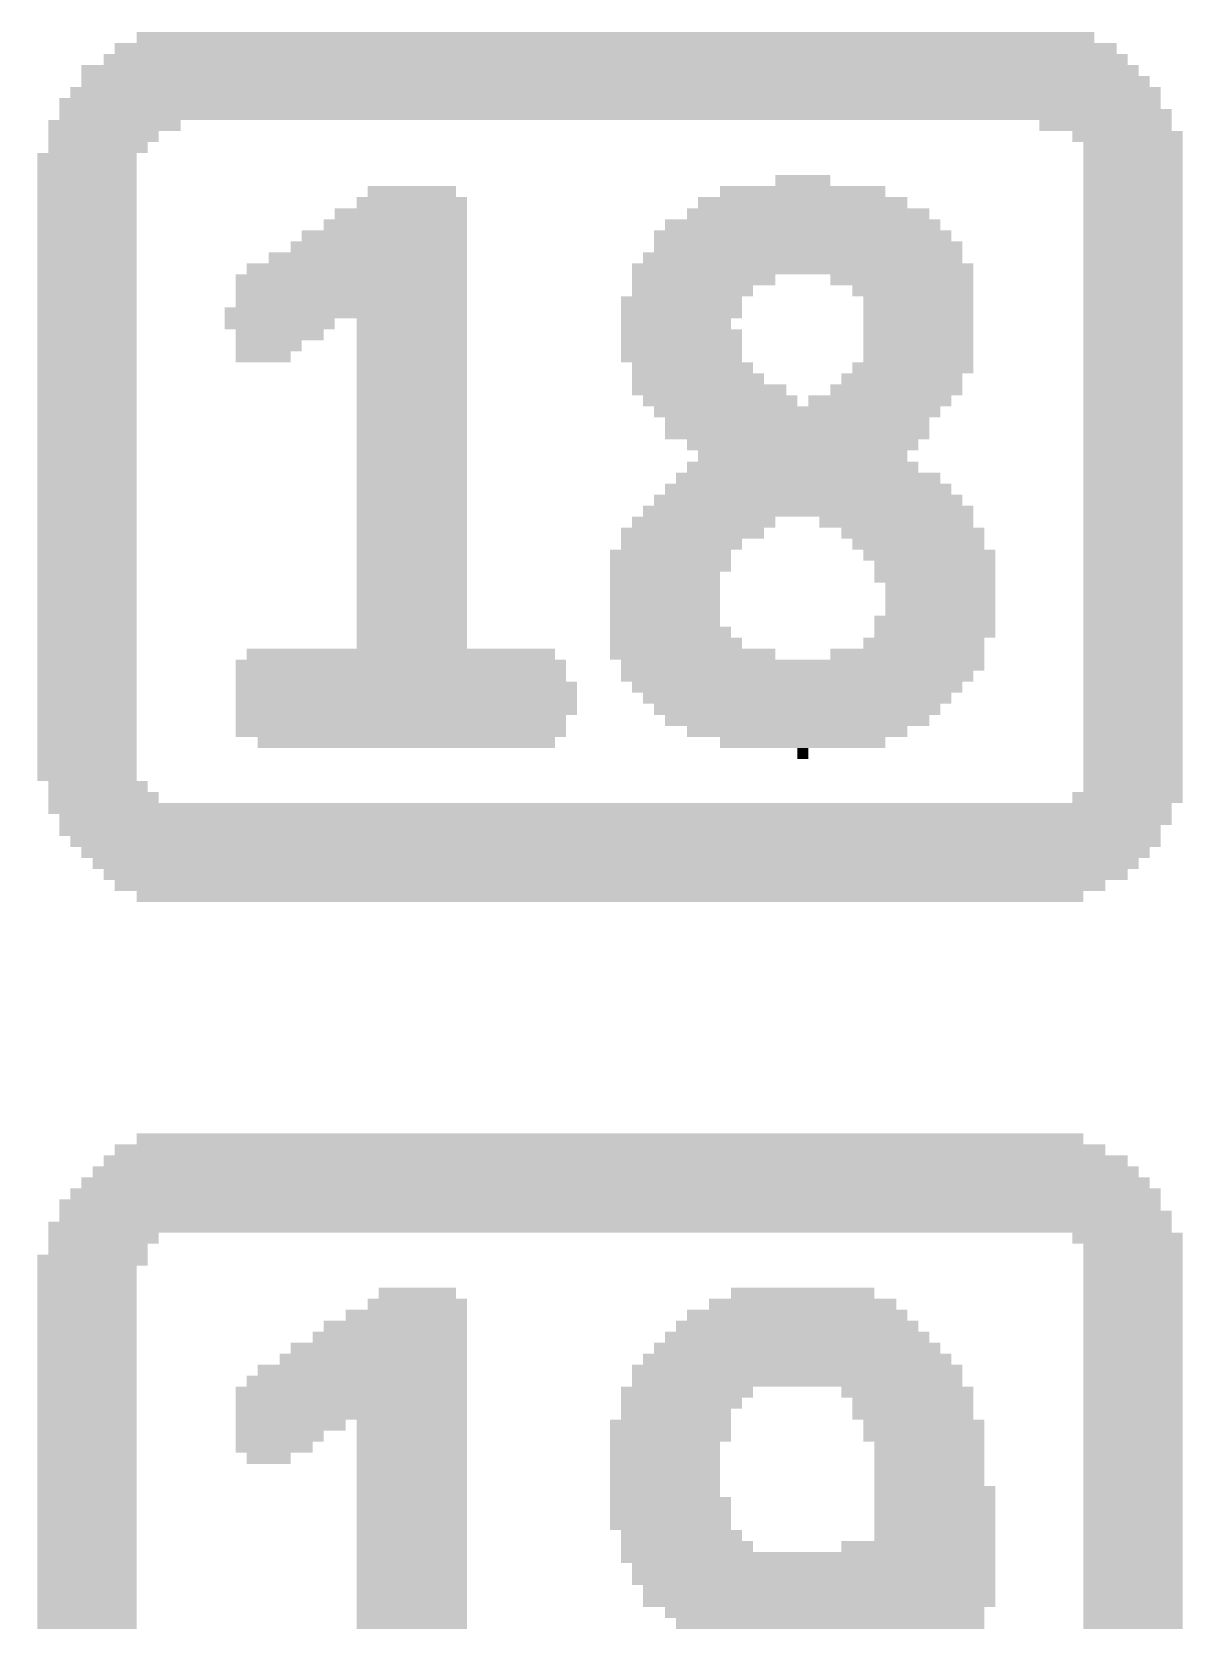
# Model space of a CAD drawing. Header units: millimetres. Extents: x -20.3 to 71.3, y -20.5 to 20.3.
# Drawn here: x 32.944 to 35.611, y -10.354 to -6.671 of the extents above; entities that cross this region are included whole.
import ezdxf

# ---------------------------------------------------------------- set-up
doc = ezdxf.new("R2010")
doc.units = ezdxf.units.MM
doc.layers.add('Top Silkscreen Layer', color=7, linetype='Continuous', true_color=0xffcc00)

msp = doc.modelspace()

# ---------------------------------------------------------------- linework, layer by layer
at = {"layer": 'Top Silkscreen Layer', "const_width": 0.0254}
for points in [[(33.1345, -6.709), (35.4459, -6.709)], [(33.1345, -6.709), (35.4459, -6.709)], [(33.1853, -6.6836), (35.3951, -6.6836)], [(33.1853, -6.6836), (35.3951, -6.6836)], [(33.1091, -6.7344), (35.4713, -6.7344)], [(33.1091, -6.7344), (35.4713, -6.7344)], [(33.0583, -6.7598), (35.4967, -6.7598)], [(33.0583, -6.7598), (35.4967, -6.7598)], [(33.0583, -6.7852), (35.5221, -6.7852)], [(33.0583, -6.7852), (35.5221, -6.7852)], [(33.0329, -6.8106), (35.5475, -6.8106)], [(33.0329, -6.8106), (35.5475, -6.8106)], [(33.0075, -6.836), (35.5475, -6.836)], [(33.0075, -6.836), (35.5475, -6.836)], [(33.0075, -6.8614), (35.5729, -6.8614)], [(33.0075, -6.8614), (35.5729, -6.8614)], [(32.9821, -6.8868), (33.2869, -6.8868)], [(32.9821, -6.8868), (33.2869, -6.8868)], [(35.2681, -6.8868), (35.5729, -6.8868)], [(35.2681, -6.8868), (35.5729, -6.8868)], [(32.9821, -6.9122), (33.2361, -6.9122)], [(32.9821, -6.9122), (33.2361, -6.9122)], [(35.3443, -6.9122), (35.5983, -6.9122)], [(35.3443, -6.9122), (35.5983, -6.9122)], [(32.9567, -6.963), (33.1853, -6.963)], [(32.9567, -6.963), (33.1853, -6.963)], [(32.9821, -6.9376), (33.2107, -6.9376)], [(32.9821, -6.9376), (33.2107, -6.9376)], [(35.3697, -6.9376), (35.5983, -6.9376)], [(35.3697, -6.9376), (35.5983, -6.9376)], [(35.3697, -6.963), (35.5983, -6.963)], [(35.3697, -6.963), (35.5983, -6.963)], [(32.9567, -6.9884), (33.1853, -6.9884)], [(32.9567, -6.9884), (33.1853, -6.9884)], [(35.3697, -6.9884), (35.5983, -6.9884)], [(35.3697, -6.9884), (35.5983, -6.9884)], [(32.9567, -7.0138), (33.1853, -7.0138)], [(32.9567, -7.0138), (33.1853, -7.0138)], [(32.9567, -7.0392), (33.1853, -7.0392)], [(32.9567, -7.0392), (33.1853, -7.0392)], [(33.7187, -7.0392), (33.9219, -7.0392)], [(33.7187, -7.0392), (33.9219, -7.0392)], [(34.5315, -7.0392), (34.9125, -7.0392)], [(34.5315, -7.0392), (34.9125, -7.0392)], [(34.6585, -7.0138), (34.7855, -7.0138)], [(34.6585, -7.0138), (34.7855, -7.0138)], [(35.3697, -7.0138), (35.5983, -7.0138)], [(35.3697, -7.0138), (35.5983, -7.0138)], [(35.3697, -7.0392), (35.5983, -7.0392)], [(35.3697, -7.0392), (35.5983, -7.0392)], [(32.9567, -7.0646), (33.1853, -7.0646)], [(32.9567, -7.0646), (33.1853, -7.0646)], [(33.6933, -7.0646), (33.9473, -7.0646)], [(33.6933, -7.0646), (33.9473, -7.0646)], [(34.4807, -7.0646), (34.9633, -7.0646)], [(34.4807, -7.0646), (34.9633, -7.0646)], [(35.3697, -7.0646), (35.5983, -7.0646)], [(35.3697, -7.0646), (35.5983, -7.0646)], [(32.9567, -7.09), (33.1853, -7.09)], [(32.9567, -7.09), (33.1853, -7.09)], [(32.9567, -7.1154), (33.1853, -7.1154)], [(32.9567, -7.1154), (33.1853, -7.1154)], [(33.6171, -7.1154), (33.9473, -7.1154)], [(33.6171, -7.1154), (33.9473, -7.1154)], [(33.6425, -7.09), (33.9473, -7.09)], [(33.6425, -7.09), (33.9473, -7.09)], [(34.4045, -7.1154), (35.0395, -7.1154)], [(34.4045, -7.1154), (35.0395, -7.1154)], [(34.4553, -7.09), (35.0141, -7.09)], [(34.4553, -7.09), (35.0141, -7.09)], [(35.3697, -7.09), (35.5983, -7.09)], [(35.3697, -7.09), (35.5983, -7.09)], [(35.3697, -7.1154), (35.5983, -7.1154)], [(35.3697, -7.1154), (35.5983, -7.1154)], [(32.9567, -7.1408), (33.1853, -7.1408)], [(32.9567, -7.1408), (33.1853, -7.1408)], [(33.5663, -7.1408), (33.9473, -7.1408)], [(33.5663, -7.1408), (33.9473, -7.1408)], [(34.3791, -7.1408), (35.0649, -7.1408)], [(34.3791, -7.1408), (35.0649, -7.1408)], [(35.3697, -7.1408), (35.5983, -7.1408)], [(35.3697, -7.1408), (35.5983, -7.1408)], [(32.9567, -7.1662), (33.1853, -7.1662)], [(32.9567, -7.1662), (33.1853, -7.1662)], [(32.9567, -7.1916), (33.1853, -7.1916)], [(32.9567, -7.1916), (33.1853, -7.1916)], [(33.4901, -7.1916), (33.9473, -7.1916)], [(33.4901, -7.1916), (33.9473, -7.1916)], [(33.5409, -7.1662), (33.9473, -7.1662)], [(33.5409, -7.1662), (33.9473, -7.1662)], [(34.3537, -7.1916), (35.0903, -7.1916)], [(34.3537, -7.1916), (35.0903, -7.1916)], [(34.3791, -7.1662), (35.0903, -7.1662)], [(34.3791, -7.1662), (35.0903, -7.1662)], [(35.3697, -7.1662), (35.5983, -7.1662)], [(35.3697, -7.1662), (35.5983, -7.1662)], [(35.3697, -7.1916), (35.5983, -7.1916)], [(35.3697, -7.1916), (35.5983, -7.1916)], [(32.9567, -7.217), (33.1853, -7.217)], [(32.9567, -7.217), (33.1853, -7.217)], [(33.4393, -7.217), (33.9473, -7.217)], [(33.4393, -7.217), (33.9473, -7.217)], [(34.3283, -7.217), (35.1157, -7.217)], [(34.3283, -7.217), (35.1157, -7.217)], [(35.3697, -7.217), (35.5983, -7.217)], [(35.3697, -7.217), (35.5983, -7.217)], [(32.9567, -7.2424), (33.1853, -7.2424)], [(32.9567, -7.2424), (33.1853, -7.2424)], [(32.9567, -7.2678), (33.1853, -7.2678)], [(32.9567, -7.2678), (33.1853, -7.2678)], [(33.4139, -7.2424), (33.9473, -7.2424)], [(33.4139, -7.2424), (33.9473, -7.2424)], [(33.4139, -7.2678), (33.9473, -7.2678)], [(33.4139, -7.2678), (33.9473, -7.2678)], [(34.3283, -7.2424), (34.6585, -7.2424)], [(34.3283, -7.2424), (34.6585, -7.2424)], [(34.3283, -7.2678), (34.6077, -7.2678)], [(34.3283, -7.2678), (34.6077, -7.2678)], [(34.7855, -7.2424), (35.1157, -7.2424)], [(34.7855, -7.2424), (35.1157, -7.2424)], [(34.8363, -7.2678), (35.1157, -7.2678)], [(34.8363, -7.2678), (35.1157, -7.2678)], [(35.3697, -7.2424), (35.5983, -7.2424)], [(35.3697, -7.2424), (35.5983, -7.2424)], [(35.3697, -7.2678), (35.5983, -7.2678)], [(35.3697, -7.2678), (35.5983, -7.2678)], [(32.9567, -7.2932), (33.1853, -7.2932)], [(32.9567, -7.2932), (33.1853, -7.2932)], [(33.4139, -7.2932), (33.9473, -7.2932)], [(33.4139, -7.2932), (33.9473, -7.2932)], [(34.3029, -7.2932), (34.5823, -7.2932)], [(34.3029, -7.2932), (34.5823, -7.2932)], [(34.8617, -7.2932), (35.1157, -7.2932)], [(34.8617, -7.2932), (35.1157, -7.2932)], [(35.3697, -7.2932), (35.5983, -7.2932)], [(35.3697, -7.2932), (35.5983, -7.2932)], [(32.9567, -7.3186), (33.1853, -7.3186)], [(32.9567, -7.3186), (33.1853, -7.3186)], [(33.3885, -7.3186), (33.9473, -7.3186)], [(33.3885, -7.3186), (33.9473, -7.3186)], [(34.3029, -7.3186), (34.5823, -7.3186)], [(34.3029, -7.3186), (34.5823, -7.3186)], [(34.8617, -7.3186), (35.1157, -7.3186)], [(34.8617, -7.3186), (35.1157, -7.3186)], [(35.3697, -7.3186), (35.5983, -7.3186)], [(35.3697, -7.3186), (35.5983, -7.3186)], [(32.9567, -7.344), (33.1853, -7.344)], [(32.9567, -7.344), (33.1853, -7.344)], [(32.9567, -7.3694), (33.1853, -7.3694)], [(32.9567, -7.3694), (33.1853, -7.3694)], [(33.3885, -7.344), (33.6425, -7.344)], [(33.3885, -7.344), (33.6425, -7.344)], [(33.4139, -7.3694), (33.6171, -7.3694)], [(33.4139, -7.3694), (33.6171, -7.3694)], [(33.6933, -7.344), (33.9473, -7.344)], [(33.6933, -7.344), (33.9473, -7.344)], [(33.6933, -7.3694), (33.9473, -7.3694)], [(33.6933, -7.3694), (33.9473, -7.3694)], [(34.3029, -7.344), (34.5569, -7.344)], [(34.3029, -7.344), (34.5569, -7.344)], [(34.3029, -7.3694), (34.5823, -7.3694)], [(34.3029, -7.3694), (34.5823, -7.3694)], [(34.8617, -7.344), (35.1157, -7.344)], [(34.8617, -7.344), (35.1157, -7.344)], [(34.8617, -7.3694), (35.1157, -7.3694)], [(34.8617, -7.3694), (35.1157, -7.3694)], [(35.3697, -7.344), (35.5983, -7.344)], [(35.3697, -7.344), (35.5983, -7.344)], [(35.3697, -7.3694), (35.5983, -7.3694)], [(35.3697, -7.3694), (35.5983, -7.3694)], [(32.9567, -7.3948), (33.1853, -7.3948)], [(32.9567, -7.3948), (33.1853, -7.3948)], [(33.4139, -7.3948), (33.5663, -7.3948)], [(33.4139, -7.3948), (33.5663, -7.3948)], [(33.6933, -7.3948), (33.9473, -7.3948)], [(33.6933, -7.3948), (33.9473, -7.3948)], [(34.3029, -7.3948), (34.5823, -7.3948)], [(34.3029, -7.3948), (34.5823, -7.3948)], [(34.8617, -7.3948), (35.1157, -7.3948)], [(34.8617, -7.3948), (35.1157, -7.3948)], [(35.3697, -7.3948), (35.5983, -7.3948)], [(35.3697, -7.3948), (35.5983, -7.3948)], [(32.9567, -7.4202), (33.1853, -7.4202)], [(32.9567, -7.4202), (33.1853, -7.4202)], [(32.9567, -7.4456), (33.1853, -7.4456)], [(32.9567, -7.4456), (33.1853, -7.4456)], [(33.4139, -7.4202), (33.5409, -7.4202)], [(33.4139, -7.4202), (33.5409, -7.4202)], [(33.6933, -7.4202), (33.9473, -7.4202)], [(33.6933, -7.4202), (33.9473, -7.4202)], [(33.6933, -7.4456), (33.9473, -7.4456)], [(33.6933, -7.4456), (33.9473, -7.4456)], [(34.3029, -7.4202), (34.5823, -7.4202)], [(34.3029, -7.4202), (34.5823, -7.4202)], [(34.3283, -7.4456), (34.6077, -7.4456)], [(34.3283, -7.4456), (34.6077, -7.4456)], [(34.8363, -7.4456), (35.1157, -7.4456)], [(34.8363, -7.4456), (35.1157, -7.4456)], [(34.8617, -7.4202), (35.1157, -7.4202)], [(34.8617, -7.4202), (35.1157, -7.4202)], [(35.3697, -7.4202), (35.5983, -7.4202)], [(35.3697, -7.4202), (35.5983, -7.4202)], [(35.3697, -7.4456), (35.5983, -7.4456)], [(35.3697, -7.4456), (35.5983, -7.4456)], [(32.9567, -7.471), (33.1853, -7.471)], [(32.9567, -7.471), (33.1853, -7.471)], [(33.6933, -7.471), (33.9473, -7.471)], [(33.6933, -7.471), (33.9473, -7.471)], [(34.3283, -7.471), (34.6331, -7.471)], [(34.3283, -7.471), (34.6331, -7.471)], [(34.8109, -7.471), (35.0903, -7.471)], [(34.8109, -7.471), (35.0903, -7.471)], [(35.3697, -7.471), (35.5983, -7.471)], [(35.3697, -7.471), (35.5983, -7.471)], [(32.9567, -7.4964), (33.1853, -7.4964)], [(32.9567, -7.4964), (33.1853, -7.4964)], [(32.9567, -7.5218), (33.1853, -7.5218)], [(32.9567, -7.5218), (33.1853, -7.5218)], [(33.6933, -7.4964), (33.9473, -7.4964)], [(33.6933, -7.4964), (33.9473, -7.4964)], [(33.6933, -7.5218), (33.9473, -7.5218)], [(33.6933, -7.5218), (33.9473, -7.5218)], [(34.3283, -7.4964), (34.6839, -7.4964)], [(34.3283, -7.4964), (34.6839, -7.4964)], [(34.3537, -7.5218), (34.7093, -7.5218)], [(34.3537, -7.5218), (34.7093, -7.5218)], [(34.7347, -7.5218), (35.0649, -7.5218)], [(34.7347, -7.5218), (35.0649, -7.5218)], [(34.7855, -7.4964), (35.0903, -7.4964)], [(34.7855, -7.4964), (35.0903, -7.4964)], [(35.3697, -7.4964), (35.5983, -7.4964)], [(35.3697, -7.4964), (35.5983, -7.4964)], [(35.3697, -7.5218), (35.5983, -7.5218)], [(35.3697, -7.5218), (35.5983, -7.5218)], [(32.9567, -7.5472), (33.1853, -7.5472)], [(32.9567, -7.5472), (33.1853, -7.5472)], [(33.6933, -7.5472), (33.9473, -7.5472)], [(33.6933, -7.5472), (33.9473, -7.5472)], [(34.3791, -7.5472), (35.0395, -7.5472)], [(34.3791, -7.5472), (35.0395, -7.5472)], [(35.3697, -7.5472), (35.5983, -7.5472)], [(35.3697, -7.5472), (35.5983, -7.5472)], [(32.9567, -7.5726), (33.1853, -7.5726)], [(32.9567, -7.5726), (33.1853, -7.5726)], [(32.9567, -7.598), (33.1853, -7.598)], [(32.9567, -7.598), (33.1853, -7.598)], [(33.6933, -7.5726), (33.9473, -7.5726)], [(33.6933, -7.5726), (33.9473, -7.5726)], [(33.6933, -7.598), (33.9473, -7.598)], [(33.6933, -7.598), (33.9473, -7.598)], [(34.4045, -7.5726), (35.0141, -7.5726)], [(34.4045, -7.5726), (35.0141, -7.5726)], [(34.4045, -7.598), (35.0141, -7.598)], [(34.4045, -7.598), (35.0141, -7.598)], [(35.3697, -7.5726), (35.5983, -7.5726)], [(35.3697, -7.5726), (35.5983, -7.5726)], [(35.3697, -7.598), (35.5983, -7.598)], [(35.3697, -7.598), (35.5983, -7.598)], [(32.9567, -7.6234), (33.1853, -7.6234)], [(32.9567, -7.6234), (33.1853, -7.6234)], [(33.6933, -7.6234), (33.9473, -7.6234)], [(33.6933, -7.6234), (33.9473, -7.6234)], [(34.4553, -7.6234), (34.9887, -7.6234)], [(34.4553, -7.6234), (34.9887, -7.6234)], [(35.3697, -7.6234), (35.5983, -7.6234)], [(35.3697, -7.6234), (35.5983, -7.6234)], [(32.9567, -7.6488), (33.1853, -7.6488)], [(32.9567, -7.6488), (33.1853, -7.6488)], [(33.6933, -7.6488), (33.9473, -7.6488)], [(33.6933, -7.6488), (33.9473, -7.6488)], [(34.4807, -7.6488), (34.9633, -7.6488)], [(34.4807, -7.6488), (34.9633, -7.6488)], [(35.3697, -7.6488), (35.5983, -7.6488)], [(35.3697, -7.6488), (35.5983, -7.6488)], [(32.9567, -7.6742), (33.1853, -7.6742)], [(32.9567, -7.6742), (33.1853, -7.6742)], [(32.9567, -7.6996), (33.1853, -7.6996)], [(32.9567, -7.6996), (33.1853, -7.6996)], [(33.6933, -7.6742), (33.9473, -7.6742)], [(33.6933, -7.6742), (33.9473, -7.6742)], [(33.6933, -7.6996), (33.9473, -7.6996)], [(33.6933, -7.6996), (33.9473, -7.6996)], [(34.4299, -7.6996), (35.0395, -7.6996)], [(34.4299, -7.6996), (35.0395, -7.6996)], [(34.4553, -7.6742), (34.9887, -7.6742)], [(34.4553, -7.6742), (34.9887, -7.6742)], [(35.3697, -7.6742), (35.5983, -7.6742)], [(35.3697, -7.6742), (35.5983, -7.6742)], [(35.3697, -7.6996), (35.5983, -7.6996)], [(35.3697, -7.6996), (35.5983, -7.6996)], [(32.9567, -7.725), (33.1853, -7.725)], [(32.9567, -7.725), (33.1853, -7.725)], [(33.6933, -7.725), (33.9473, -7.725)], [(33.6933, -7.725), (33.9473, -7.725)], [(34.4045, -7.725), (35.0649, -7.725)], [(34.4045, -7.725), (35.0649, -7.725)], [(35.3697, -7.725), (35.5983, -7.725)], [(35.3697, -7.725), (35.5983, -7.725)], [(32.9567, -7.7504), (33.1853, -7.7504)], [(32.9567, -7.7504), (33.1853, -7.7504)], [(32.9567, -7.7758), (33.1853, -7.7758)], [(32.9567, -7.7758), (33.1853, -7.7758)], [(33.6933, -7.7504), (33.9473, -7.7504)], [(33.6933, -7.7504), (33.9473, -7.7504)], [(33.6933, -7.7758), (33.9473, -7.7758)], [(33.6933, -7.7758), (33.9473, -7.7758)], [(34.3537, -7.7758), (35.1157, -7.7758)], [(34.3537, -7.7758), (35.1157, -7.7758)], [(34.3791, -7.7504), (35.0903, -7.7504)], [(34.3791, -7.7504), (35.0903, -7.7504)], [(35.3697, -7.7504), (35.5983, -7.7504)], [(35.3697, -7.7504), (35.5983, -7.7504)], [(35.3697, -7.7758), (35.5983, -7.7758)], [(35.3697, -7.7758), (35.5983, -7.7758)], [(32.9567, -7.8012), (33.1853, -7.8012)], [(32.9567, -7.8012), (33.1853, -7.8012)], [(33.6933, -7.8012), (33.9473, -7.8012)], [(33.6933, -7.8012), (33.9473, -7.8012)], [(34.3283, -7.8012), (34.6585, -7.8012)], [(34.3283, -7.8012), (34.6585, -7.8012)], [(34.7601, -7.8012), (35.1157, -7.8012)], [(34.7601, -7.8012), (35.1157, -7.8012)], [(35.3697, -7.8012), (35.5983, -7.8012)], [(35.3697, -7.8012), (35.5983, -7.8012)], [(32.9567, -7.8266), (33.1853, -7.8266)], [(32.9567, -7.8266), (33.1853, -7.8266)], [(32.9567, -7.852), (33.1853, -7.852)], [(32.9567, -7.852), (33.1853, -7.852)], [(33.6933, -7.8266), (33.9473, -7.8266)], [(33.6933, -7.8266), (33.9473, -7.8266)], [(33.6933, -7.852), (33.9473, -7.852)], [(33.6933, -7.852), (33.9473, -7.852)], [(34.3029, -7.8266), (34.6331, -7.8266)], [(34.3029, -7.8266), (34.6331, -7.8266)], [(34.3029, -7.852), (34.5823, -7.852)], [(34.3029, -7.852), (34.5823, -7.852)], [(34.8109, -7.8266), (35.1411, -7.8266)], [(34.8109, -7.8266), (35.1411, -7.8266)], [(34.8363, -7.852), (35.1411, -7.852)], [(34.8363, -7.852), (35.1411, -7.852)], [(35.3697, -7.8266), (35.5983, -7.8266)], [(35.3697, -7.8266), (35.5983, -7.8266)], [(35.3697, -7.852), (35.5983, -7.852)], [(35.3697, -7.852), (35.5983, -7.852)], [(32.9567, -7.8774), (33.1853, -7.8774)], [(32.9567, -7.8774), (33.1853, -7.8774)], [(33.6933, -7.8774), (33.9473, -7.8774)], [(33.6933, -7.8774), (33.9473, -7.8774)], [(34.2775, -7.8774), (34.5569, -7.8774)], [(34.2775, -7.8774), (34.5569, -7.8774)], [(34.8617, -7.8774), (35.1665, -7.8774)], [(34.8617, -7.8774), (35.1665, -7.8774)], [(35.3697, -7.8774), (35.5983, -7.8774)], [(35.3697, -7.8774), (35.5983, -7.8774)], [(32.9567, -7.9028), (33.1853, -7.9028)], [(32.9567, -7.9028), (33.1853, -7.9028)], [(32.9567, -7.9282), (33.1853, -7.9282)], [(32.9567, -7.9282), (33.1853, -7.9282)], [(33.6933, -7.9028), (33.9473, -7.9028)], [(33.6933, -7.9028), (33.9473, -7.9028)], [(33.6933, -7.9282), (33.9473, -7.9282)], [(33.6933, -7.9282), (33.9473, -7.9282)], [(34.2775, -7.9028), (34.5569, -7.9028)], [(34.2775, -7.9028), (34.5569, -7.9028)], [(34.2775, -7.9282), (34.5315, -7.9282)], [(34.2775, -7.9282), (34.5315, -7.9282)], [(34.8871, -7.9028), (35.1665, -7.9028)], [(34.8871, -7.9028), (35.1665, -7.9028)], [(34.8871, -7.9282), (35.1665, -7.9282)], [(34.8871, -7.9282), (35.1665, -7.9282)], [(35.3697, -7.9028), (35.5983, -7.9028)], [(35.3697, -7.9028), (35.5983, -7.9028)], [(35.3697, -7.9282), (35.5983, -7.9282)], [(35.3697, -7.9282), (35.5983, -7.9282)], [(32.9567, -7.9536), (33.1853, -7.9536)], [(32.9567, -7.9536), (33.1853, -7.9536)], [(33.6933, -7.9536), (33.9473, -7.9536)], [(33.6933, -7.9536), (33.9473, -7.9536)], [(34.2775, -7.9536), (34.5315, -7.9536)], [(34.2775, -7.9536), (34.5315, -7.9536)], [(34.9125, -7.9536), (35.1665, -7.9536)], [(34.9125, -7.9536), (35.1665, -7.9536)], [(35.3697, -7.9536), (35.5983, -7.9536)], [(35.3697, -7.9536), (35.5983, -7.9536)], [(32.9567, -7.979), (33.1853, -7.979)], [(32.9567, -7.979), (33.1853, -7.979)], [(32.9567, -8.0044), (33.1853, -8.0044)], [(32.9567, -8.0044), (33.1853, -8.0044)], [(33.6933, -7.979), (33.9473, -7.979)], [(33.6933, -7.979), (33.9473, -7.979)], [(33.6933, -8.0044), (33.9473, -8.0044)], [(33.6933, -8.0044), (33.9473, -8.0044)], [(34.2775, -7.979), (34.5315, -7.979)], [(34.2775, -7.979), (34.5315, -7.979)], [(34.2775, -8.0044), (34.5315, -8.0044)], [(34.2775, -8.0044), (34.5315, -8.0044)], [(34.9125, -7.979), (35.1665, -7.979)], [(34.9125, -7.979), (35.1665, -7.979)], [(34.9125, -8.0044), (35.1665, -8.0044)], [(34.9125, -8.0044), (35.1665, -8.0044)], [(35.3697, -7.979), (35.5983, -7.979)], [(35.3697, -7.979), (35.5983, -7.979)], [(35.3697, -8.0044), (35.5983, -8.0044)], [(35.3697, -8.0044), (35.5983, -8.0044)], [(32.9567, -8.0298), (33.1853, -8.0298)], [(32.9567, -8.0298), (33.1853, -8.0298)], [(33.6933, -8.0298), (33.9473, -8.0298)], [(33.6933, -8.0298), (33.9473, -8.0298)], [(34.2775, -8.0298), (34.5315, -8.0298)], [(34.2775, -8.0298), (34.5315, -8.0298)], [(34.8871, -8.0298), (35.1665, -8.0298)], [(34.8871, -8.0298), (35.1665, -8.0298)], [(35.3697, -8.0298), (35.5983, -8.0298)], [(35.3697, -8.0298), (35.5983, -8.0298)], [(32.9567, -8.0552), (33.1853, -8.0552)], [(32.9567, -8.0552), (33.1853, -8.0552)], [(33.6933, -8.0552), (33.9473, -8.0552)], [(33.6933, -8.0552), (33.9473, -8.0552)], [(34.2775, -8.0552), (34.5569, -8.0552)], [(34.2775, -8.0552), (34.5569, -8.0552)], [(34.8871, -8.0552), (35.1665, -8.0552)], [(34.8871, -8.0552), (35.1665, -8.0552)], [(35.3697, -8.0552), (35.5983, -8.0552)], [(35.3697, -8.0552), (35.5983, -8.0552)], [(32.9567, -8.0806), (33.1853, -8.0806)], [(32.9567, -8.0806), (33.1853, -8.0806)], [(32.9567, -8.106), (33.1853, -8.106)], [(32.9567, -8.106), (33.1853, -8.106)], [(33.4393, -8.106), (34.1505, -8.106)], [(33.4393, -8.106), (34.1505, -8.106)], [(33.6933, -8.0806), (33.9473, -8.0806)], [(33.6933, -8.0806), (33.9473, -8.0806)], [(34.2775, -8.0806), (34.5823, -8.0806)], [(34.2775, -8.0806), (34.5823, -8.0806)], [(34.2775, -8.106), (34.6585, -8.106)], [(34.2775, -8.106), (34.6585, -8.106)], [(34.7855, -8.106), (35.1411, -8.106)], [(34.7855, -8.106), (35.1411, -8.106)], [(34.8617, -8.0806), (35.1411, -8.0806)], [(34.8617, -8.0806), (35.1411, -8.0806)], [(35.3697, -8.0806), (35.5983, -8.0806)], [(35.3697, -8.0806), (35.5983, -8.0806)], [(35.3697, -8.106), (35.5983, -8.106)], [(35.3697, -8.106), (35.5983, -8.106)], [(32.9567, -8.1314), (33.1853, -8.1314)], [(32.9567, -8.1314), (33.1853, -8.1314)], [(33.4139, -8.1314), (34.1759, -8.1314)], [(33.4139, -8.1314), (34.1759, -8.1314)], [(34.3029, -8.1314), (35.1411, -8.1314)], [(34.3029, -8.1314), (35.1411, -8.1314)], [(35.3697, -8.1314), (35.5983, -8.1314)], [(35.3697, -8.1314), (35.5983, -8.1314)], [(32.9567, -8.1568), (33.1853, -8.1568)], [(32.9567, -8.1568), (33.1853, -8.1568)], [(32.9567, -8.1822), (33.1853, -8.1822)], [(32.9567, -8.1822), (33.1853, -8.1822)], [(33.4139, -8.1568), (34.1759, -8.1568)], [(33.4139, -8.1568), (34.1759, -8.1568)], [(33.4139, -8.1822), (34.2013, -8.1822)], [(33.4139, -8.1822), (34.2013, -8.1822)], [(34.3029, -8.1568), (35.1157, -8.1568)], [(34.3029, -8.1568), (35.1157, -8.1568)], [(34.3283, -8.1822), (35.0903, -8.1822)], [(34.3283, -8.1822), (35.0903, -8.1822)], [(35.3697, -8.1568), (35.5983, -8.1568)], [(35.3697, -8.1568), (35.5983, -8.1568)], [(35.3697, -8.1822), (35.5983, -8.1822)], [(35.3697, -8.1822), (35.5983, -8.1822)], [(32.9567, -8.2076), (33.1853, -8.2076)], [(32.9567, -8.2076), (33.1853, -8.2076)], [(33.4139, -8.2076), (34.2013, -8.2076)], [(33.4139, -8.2076), (34.2013, -8.2076)], [(34.3537, -8.2076), (35.0649, -8.2076)], [(34.3537, -8.2076), (35.0649, -8.2076)], [(35.3697, -8.2076), (35.5983, -8.2076)], [(35.3697, -8.2076), (35.5983, -8.2076)], [(32.9567, -8.233), (33.1853, -8.233)], [(32.9567, -8.233), (33.1853, -8.233)], [(32.9567, -8.2584), (33.1853, -8.2584)], [(32.9567, -8.2584), (33.1853, -8.2584)], [(33.4139, -8.233), (34.2013, -8.233)], [(33.4139, -8.233), (34.2013, -8.233)], [(33.4139, -8.2584), (34.1759, -8.2584)], [(33.4139, -8.2584), (34.1759, -8.2584)], [(34.3791, -8.233), (35.0395, -8.233)], [(34.3791, -8.233), (35.0395, -8.233)], [(34.4045, -8.2584), (35.0141, -8.2584)], [(34.4045, -8.2584), (35.0141, -8.2584)], [(35.3697, -8.233), (35.5983, -8.233)], [(35.3697, -8.233), (35.5983, -8.233)], [(35.3697, -8.2584), (35.5983, -8.2584)], [(35.3697, -8.2584), (35.5983, -8.2584)], [(32.9567, -8.2838), (33.1853, -8.2838)], [(32.9567, -8.2838), (33.1853, -8.2838)], [(33.4139, -8.2838), (34.1759, -8.2838)], [(33.4139, -8.2838), (34.1759, -8.2838)], [(34.4553, -8.2838), (34.9633, -8.2838)], [(34.4553, -8.2838), (34.9633, -8.2838)], [(35.3697, -8.2838), (35.5983, -8.2838)], [(35.3697, -8.2838), (35.5983, -8.2838)], [(32.9567, -8.3092), (33.1853, -8.3092)], [(32.9567, -8.3092), (33.1853, -8.3092)], [(32.9567, -8.3346), (33.1853, -8.3346)], [(32.9567, -8.3346), (33.1853, -8.3346)], [(33.4647, -8.3092), (34.1505, -8.3092)], [(33.4647, -8.3092), (34.1505, -8.3092)], [(34.5315, -8.3092), (34.9125, -8.3092)], [(34.5315, -8.3092), (34.9125, -8.3092)], [(34.7093, -8.3346), (34.7347, -8.3346)], [(34.7093, -8.3346), (34.7347, -8.3346)], [(35.3697, -8.3092), (35.5983, -8.3092)], [(35.3697, -8.3092), (35.5983, -8.3092)], [(35.3697, -8.3346), (35.5983, -8.3346)], [(35.3697, -8.3346), (35.5983, -8.3346)], [(32.9567, -8.36), (33.1853, -8.36)], [(32.9567, -8.36), (33.1853, -8.36)], [(35.3697, -8.36), (35.5983, -8.36)], [(35.3697, -8.36), (35.5983, -8.36)], [(32.9567, -8.3854), (33.1853, -8.3854)], [(32.9567, -8.3854), (33.1853, -8.3854)], [(35.3697, -8.3854), (35.5983, -8.3854)], [(35.3697, -8.3854), (35.5983, -8.3854)], [(32.9821, -8.4108), (33.2107, -8.4108)], [(32.9821, -8.4108), (33.2107, -8.4108)], [(32.9821, -8.4362), (33.2361, -8.4362)], [(32.9821, -8.4362), (33.2361, -8.4362)], [(35.3443, -8.4362), (35.5983, -8.4362)], [(35.3443, -8.4362), (35.5983, -8.4362)], [(35.3697, -8.4108), (35.5983, -8.4108)], [(35.3697, -8.4108), (35.5983, -8.4108)], [(32.9821, -8.4616), (35.5729, -8.4616)], [(32.9821, -8.4616), (35.5729, -8.4616)], [(33.0075, -8.487), (35.5729, -8.487)], [(33.0075, -8.487), (35.5729, -8.487)], [(33.0075, -8.5124), (35.5475, -8.5124)], [(33.0075, -8.5124), (35.5475, -8.5124)], [(33.0329, -8.5378), (35.5475, -8.5378)], [(33.0329, -8.5378), (35.5475, -8.5378)], [(33.0583, -8.5632), (35.5221, -8.5632)], [(33.0583, -8.5632), (35.5221, -8.5632)], [(33.0837, -8.5886), (35.4967, -8.5886)], [(33.0837, -8.5886), (35.4967, -8.5886)], [(33.1091, -8.614), (35.4713, -8.614)], [(33.1091, -8.614), (35.4713, -8.614)], [(33.1345, -8.6394), (35.4205, -8.6394)], [(33.1345, -8.6394), (35.4205, -8.6394)], [(33.1853, -8.6648), (35.3697, -8.6648)], [(33.1853, -8.6648), (35.3697, -8.6648)], [(33.1345, -9.249), (35.4205, -9.249)], [(33.1345, -9.249), (35.4205, -9.249)], [(33.1853, -9.2236), (35.3697, -9.2236)], [(33.1853, -9.2236), (35.3697, -9.2236)], [(33.1091, -9.2744), (35.4713, -9.2744)], [(33.1091, -9.2744), (35.4713, -9.2744)], [(33.0583, -9.3252), (35.5221, -9.3252)], [(33.0583, -9.3252), (35.5221, -9.3252)], [(33.0837, -9.2998), (35.4967, -9.2998)], [(33.0837, -9.2998), (35.4967, -9.2998)], [(33.0329, -9.3506), (35.5475, -9.3506)], [(33.0329, -9.3506), (35.5475, -9.3506)], [(33.0075, -9.376), (35.5475, -9.376)], [(33.0075, -9.376), (35.5475, -9.376)], [(33.0075, -9.4014), (35.5729, -9.4014)], [(33.0075, -9.4014), (35.5729, -9.4014)], [(32.9821, -9.4268), (35.5729, -9.4268)], [(32.9821, -9.4268), (35.5729, -9.4268)], [(32.9821, -9.4522), (33.2361, -9.4522)], [(32.9821, -9.4522), (33.2361, -9.4522)], [(32.9821, -9.4776), (33.2107, -9.4776)], [(32.9821, -9.4776), (33.2107, -9.4776)], [(35.3443, -9.4522), (35.5983, -9.4522)], [(35.3443, -9.4522), (35.5983, -9.4522)], [(35.3697, -9.4776), (35.5983, -9.4776)], [(35.3697, -9.4776), (35.5983, -9.4776)], [(32.9567, -9.503), (33.2107, -9.503)], [(32.9567, -9.503), (33.2107, -9.503)], [(35.3697, -9.503), (35.5983, -9.503)], [(35.3697, -9.503), (35.5983, -9.503)], [(32.9567, -9.5284), (33.1853, -9.5284)], [(32.9567, -9.5284), (33.1853, -9.5284)], [(35.3697, -9.5284), (35.5983, -9.5284)], [(35.3697, -9.5284), (35.5983, -9.5284)], [(32.9567, -9.5538), (33.1853, -9.5538)], [(32.9567, -9.5538), (33.1853, -9.5538)], [(32.9567, -9.5792), (33.1853, -9.5792)], [(32.9567, -9.5792), (33.1853, -9.5792)], [(33.7441, -9.5792), (33.9219, -9.5792)], [(33.7441, -9.5792), (33.9219, -9.5792)], [(34.5569, -9.5792), (34.8871, -9.5792)], [(34.5569, -9.5792), (34.8871, -9.5792)], [(35.3697, -9.5538), (35.5983, -9.5538)], [(35.3697, -9.5538), (35.5983, -9.5538)], [(35.3697, -9.5792), (35.5983, -9.5792)], [(35.3697, -9.5792), (35.5983, -9.5792)], [(32.9567, -9.6046), (33.1853, -9.6046)], [(32.9567, -9.6046), (33.1853, -9.6046)], [(33.7187, -9.6046), (33.9473, -9.6046)], [(33.7187, -9.6046), (33.9473, -9.6046)], [(34.5061, -9.6046), (34.9379, -9.6046)], [(34.5061, -9.6046), (34.9379, -9.6046)], [(35.3697, -9.6046), (35.5983, -9.6046)], [(35.3697, -9.6046), (35.5983, -9.6046)], [(32.9567, -9.63), (33.1853, -9.63)], [(32.9567, -9.63), (33.1853, -9.63)], [(32.9567, -9.6554), (33.1853, -9.6554)], [(32.9567, -9.6554), (33.1853, -9.6554)], [(33.6171, -9.6554), (33.9473, -9.6554)], [(33.6171, -9.6554), (33.9473, -9.6554)], [(33.6679, -9.63), (33.9473, -9.63)], [(33.6679, -9.63), (33.9473, -9.63)], [(34.4299, -9.6554), (34.9887, -9.6554)], [(34.4299, -9.6554), (34.9887, -9.6554)], [(34.4553, -9.63), (34.9633, -9.63)], [(34.4553, -9.63), (34.9633, -9.63)], [(35.3697, -9.63), (35.5983, -9.63)], [(35.3697, -9.63), (35.5983, -9.63)], [(35.3697, -9.6554), (35.5983, -9.6554)], [(35.3697, -9.6554), (35.5983, -9.6554)], [(32.9567, -9.6808), (33.1853, -9.6808)], [(32.9567, -9.6808), (33.1853, -9.6808)], [(33.5917, -9.6808), (33.9473, -9.6808)], [(33.5917, -9.6808), (33.9473, -9.6808)], [(34.4045, -9.6808), (35.0141, -9.6808)], [(34.4045, -9.6808), (35.0141, -9.6808)], [(35.3697, -9.6808), (35.5983, -9.6808)], [(35.3697, -9.6808), (35.5983, -9.6808)], [(32.9567, -9.7062), (33.1853, -9.7062)], [(32.9567, -9.7062), (33.1853, -9.7062)], [(32.9567, -9.7316), (33.1853, -9.7316)], [(32.9567, -9.7316), (33.1853, -9.7316)], [(33.5155, -9.7316), (33.9473, -9.7316)], [(33.5155, -9.7316), (33.9473, -9.7316)], [(33.5409, -9.7062), (33.9473, -9.7062)], [(33.5409, -9.7062), (33.9473, -9.7062)], [(34.3537, -9.7316), (35.0649, -9.7316)], [(34.3537, -9.7316), (35.0649, -9.7316)], [(34.3791, -9.7062), (35.0395, -9.7062)], [(34.3791, -9.7062), (35.0395, -9.7062)], [(35.3697, -9.7062), (35.5983, -9.7062)], [(35.3697, -9.7062), (35.5983, -9.7062)], [(35.3697, -9.7316), (35.5983, -9.7316)], [(35.3697, -9.7316), (35.5983, -9.7316)], [(32.9567, -9.757), (33.1853, -9.757)], [(32.9567, -9.757), (33.1853, -9.757)], [(33.4647, -9.757), (33.9473, -9.757)], [(33.4647, -9.757), (33.9473, -9.757)], [(34.3283, -9.757), (35.0903, -9.757)], [(34.3283, -9.757), (35.0903, -9.757)], [(35.3697, -9.757), (35.5983, -9.757)], [(35.3697, -9.757), (35.5983, -9.757)], [(32.9567, -9.7824), (33.1853, -9.7824)], [(32.9567, -9.7824), (33.1853, -9.7824)], [(32.9567, -9.8078), (33.1853, -9.8078)], [(32.9567, -9.8078), (33.1853, -9.8078)], [(33.4139, -9.8078), (33.9473, -9.8078)], [(33.4139, -9.8078), (33.9473, -9.8078)], [(33.4393, -9.7824), (33.9473, -9.7824)], [(33.4393, -9.7824), (33.9473, -9.7824)], [(34.3029, -9.8078), (34.6077, -9.8078)], [(34.3029, -9.8078), (34.6077, -9.8078)], [(34.3283, -9.7824), (35.0903, -9.7824)], [(34.3283, -9.7824), (35.0903, -9.7824)], [(34.8109, -9.8078), (35.1157, -9.8078)], [(34.8109, -9.8078), (35.1157, -9.8078)], [(35.3697, -9.7824), (35.5983, -9.7824)], [(35.3697, -9.7824), (35.5983, -9.7824)], [(35.3697, -9.8078), (35.5983, -9.8078)], [(35.3697, -9.8078), (35.5983, -9.8078)], [(32.9567, -9.8332), (33.1853, -9.8332)], [(32.9567, -9.8332), (33.1853, -9.8332)], [(33.4139, -9.8332), (33.9473, -9.8332)], [(33.4139, -9.8332), (33.9473, -9.8332)], [(34.3029, -9.8332), (34.5823, -9.8332)], [(34.3029, -9.8332), (34.5823, -9.8332)], [(34.8363, -9.8332), (35.1157, -9.8332)], [(34.8363, -9.8332), (35.1157, -9.8332)], [(35.3697, -9.8332), (35.5983, -9.8332)], [(35.3697, -9.8332), (35.5983, -9.8332)], [(32.9567, -9.8586), (33.1853, -9.8586)], [(32.9567, -9.8586), (33.1853, -9.8586)], [(33.4139, -9.8586), (33.9473, -9.8586)], [(33.4139, -9.8586), (33.9473, -9.8586)], [(34.3029, -9.8586), (34.5569, -9.8586)], [(34.3029, -9.8586), (34.5569, -9.8586)], [(34.8363, -9.8586), (35.1157, -9.8586)], [(34.8363, -9.8586), (35.1157, -9.8586)], [(35.3697, -9.8586), (35.5983, -9.8586)], [(35.3697, -9.8586), (35.5983, -9.8586)], [(32.9567, -9.884), (33.1853, -9.884)], [(32.9567, -9.884), (33.1853, -9.884)], [(32.9567, -9.9094), (33.1853, -9.9094)], [(32.9567, -9.9094), (33.1853, -9.9094)], [(33.4139, -9.884), (33.6679, -9.884)], [(33.4139, -9.884), (33.6679, -9.884)], [(33.4139, -9.9094), (33.6171, -9.9094)], [(33.4139, -9.9094), (33.6171, -9.9094)], [(33.6933, -9.884), (33.9473, -9.884)], [(33.6933, -9.884), (33.9473, -9.884)], [(33.6933, -9.9094), (33.9473, -9.9094)], [(33.6933, -9.9094), (33.9473, -9.9094)], [(34.2775, -9.884), (34.5569, -9.884)], [(34.2775, -9.884), (34.5569, -9.884)], [(34.2775, -9.9094), (34.5569, -9.9094)], [(34.2775, -9.9094), (34.5569, -9.9094)], [(34.8617, -9.884), (35.1411, -9.884)], [(34.8617, -9.884), (35.1411, -9.884)], [(34.8617, -9.9094), (35.1411, -9.9094)], [(34.8617, -9.9094), (35.1411, -9.9094)], [(35.3697, -9.884), (35.5983, -9.884)], [(35.3697, -9.884), (35.5983, -9.884)], [(35.3697, -9.9094), (35.5983, -9.9094)], [(35.3697, -9.9094), (35.5983, -9.9094)], [(32.9567, -9.9348), (33.1853, -9.9348)], [(32.9567, -9.9348), (33.1853, -9.9348)], [(33.4139, -9.9348), (33.5917, -9.9348)], [(33.4139, -9.9348), (33.5917, -9.9348)], [(33.6933, -9.9348), (33.9473, -9.9348)], [(33.6933, -9.9348), (33.9473, -9.9348)], [(34.2775, -9.9348), (34.5315, -9.9348)], [(34.2775, -9.9348), (34.5315, -9.9348)], [(34.8871, -9.9348), (35.1411, -9.9348)], [(34.8871, -9.9348), (35.1411, -9.9348)], [(35.3697, -9.9348), (35.5983, -9.9348)], [(35.3697, -9.9348), (35.5983, -9.9348)], [(32.9567, -9.9602), (33.1853, -9.9602)], [(32.9567, -9.9602), (33.1853, -9.9602)], [(32.9567, -9.9856), (33.1853, -9.9856)], [(32.9567, -9.9856), (33.1853, -9.9856)], [(33.4393, -9.9602), (33.5409, -9.9602)], [(33.4393, -9.9602), (33.5409, -9.9602)], [(33.6933, -9.9602), (33.9473, -9.9602)], [(33.6933, -9.9602), (33.9473, -9.9602)], [(33.6933, -9.9856), (33.9473, -9.9856)], [(33.6933, -9.9856), (33.9473, -9.9856)], [(34.2775, -9.9602), (34.5315, -9.9602)], [(34.2775, -9.9602), (34.5315, -9.9602)], [(34.2775, -9.9856), (34.5315, -9.9856)], [(34.2775, -9.9856), (34.5315, -9.9856)], [(34.8871, -9.9602), (35.1411, -9.9602)], [(34.8871, -9.9602), (35.1411, -9.9602)], [(34.8871, -9.9856), (35.1411, -9.9856)], [(34.8871, -9.9856), (35.1411, -9.9856)], [(35.3697, -9.9602), (35.5983, -9.9602)], [(35.3697, -9.9602), (35.5983, -9.9602)], [(35.3697, -9.9856), (35.5983, -9.9856)], [(35.3697, -9.9856), (35.5983, -9.9856)], [(32.9567, -10.011), (33.1853, -10.011)], [(32.9567, -10.011), (33.1853, -10.011)], [(33.6933, -10.011), (33.9473, -10.011)], [(33.6933, -10.011), (33.9473, -10.011)], [(34.2775, -10.011), (34.5315, -10.011)], [(34.2775, -10.011), (34.5315, -10.011)], [(34.8871, -10.011), (35.1411, -10.011)], [(34.8871, -10.011), (35.1411, -10.011)], [(35.3697, -10.011), (35.5983, -10.011)], [(35.3697, -10.011), (35.5983, -10.011)], [(32.9567, -10.0364), (33.1853, -10.0364)], [(32.9567, -10.0364), (33.1853, -10.0364)], [(32.9567, -10.0618), (33.1853, -10.0618)], [(32.9567, -10.0618), (33.1853, -10.0618)], [(33.6933, -10.0364), (33.9473, -10.0364)], [(33.6933, -10.0364), (33.9473, -10.0364)], [(33.6933, -10.0618), (33.9473, -10.0618)], [(33.6933, -10.0618), (33.9473, -10.0618)], [(34.2775, -10.0364), (34.5315, -10.0364)], [(34.2775, -10.0364), (34.5315, -10.0364)], [(34.2775, -10.0618), (34.5569, -10.0618)], [(34.2775, -10.0618), (34.5569, -10.0618)], [(34.8871, -10.0364), (35.1665, -10.0364)], [(34.8871, -10.0364), (35.1665, -10.0364)], [(34.8871, -10.0618), (35.1665, -10.0618)], [(34.8871, -10.0618), (35.1665, -10.0618)], [(35.3697, -10.0364), (35.5983, -10.0364)], [(35.3697, -10.0364), (35.5983, -10.0364)], [(35.3697, -10.0618), (35.5983, -10.0618)], [(35.3697, -10.0618), (35.5983, -10.0618)], [(32.9567, -10.0872), (33.1853, -10.0872)], [(32.9567, -10.0872), (33.1853, -10.0872)], [(33.6933, -10.0872), (33.9473, -10.0872)], [(33.6933, -10.0872), (33.9473, -10.0872)], [(34.2775, -10.0872), (34.5569, -10.0872)], [(34.2775, -10.0872), (34.5569, -10.0872)], [(34.8871, -10.0872), (35.1665, -10.0872)], [(34.8871, -10.0872), (35.1665, -10.0872)], [(35.3697, -10.0872), (35.5983, -10.0872)], [(35.3697, -10.0872), (35.5983, -10.0872)], [(32.9567, -10.1126), (33.1853, -10.1126)], [(32.9567, -10.1126), (33.1853, -10.1126)], [(32.9567, -10.138), (33.1853, -10.138)], [(32.9567, -10.138), (33.1853, -10.138)], [(33.6933, -10.1126), (33.9473, -10.1126)], [(33.6933, -10.1126), (33.9473, -10.1126)], [(33.6933, -10.138), (33.9473, -10.138)], [(33.6933, -10.138), (33.9473, -10.138)], [(34.2775, -10.1126), (34.5569, -10.1126)], [(34.2775, -10.1126), (34.5569, -10.1126)], [(34.3029, -10.138), (34.5823, -10.138)], [(34.3029, -10.138), (34.5823, -10.138)], [(34.8871, -10.1126), (35.1665, -10.1126)], [(34.8871, -10.1126), (35.1665, -10.1126)], [(34.8871, -10.138), (35.1665, -10.138)], [(34.8871, -10.138), (35.1665, -10.138)], [(35.3697, -10.1126), (35.5983, -10.1126)], [(35.3697, -10.1126), (35.5983, -10.1126)], [(35.3697, -10.138), (35.5983, -10.138)], [(35.3697, -10.138), (35.5983, -10.138)], [(32.9567, -10.1634), (33.1853, -10.1634)], [(32.9567, -10.1634), (33.1853, -10.1634)], [(33.6933, -10.1634), (33.9473, -10.1634)], [(33.6933, -10.1634), (33.9473, -10.1634)], [(34.3029, -10.1634), (34.6077, -10.1634)], [(34.3029, -10.1634), (34.6077, -10.1634)], [(34.8109, -10.1634), (35.1665, -10.1634)], [(34.8109, -10.1634), (35.1665, -10.1634)], [(35.3697, -10.1634), (35.5983, -10.1634)], [(35.3697, -10.1634), (35.5983, -10.1634)], [(32.9567, -10.1888), (33.1853, -10.1888)], [(32.9567, -10.1888), (33.1853, -10.1888)], [(32.9567, -10.2142), (33.1853, -10.2142)], [(32.9567, -10.2142), (33.1853, -10.2142)], [(33.6933, -10.1888), (33.9473, -10.1888)], [(33.6933, -10.1888), (33.9473, -10.1888)], [(33.6933, -10.2142), (33.9473, -10.2142)], [(33.6933, -10.2142), (33.9473, -10.2142)], [(34.3029, -10.1888), (35.1665, -10.1888)], [(34.3029, -10.1888), (35.1665, -10.1888)], [(34.3283, -10.2142), (35.1665, -10.2142)], [(34.3283, -10.2142), (35.1665, -10.2142)], [(35.3697, -10.1888), (35.5983, -10.1888)], [(35.3697, -10.1888), (35.5983, -10.1888)], [(35.3697, -10.2142), (35.5983, -10.2142)], [(35.3697, -10.2142), (35.5983, -10.2142)], [(32.9567, -10.2396), (33.1853, -10.2396)], [(32.9567, -10.2396), (33.1853, -10.2396)], [(33.6933, -10.2396), (33.9473, -10.2396)], [(33.6933, -10.2396), (33.9473, -10.2396)], [(34.3283, -10.2396), (35.1665, -10.2396)], [(34.3283, -10.2396), (35.1665, -10.2396)], [(35.3697, -10.2396), (35.5983, -10.2396)], [(35.3697, -10.2396), (35.5983, -10.2396)], [(32.9567, -10.265), (33.1853, -10.265)], [(32.9567, -10.265), (33.1853, -10.265)], [(33.6933, -10.265), (33.9473, -10.265)], [(33.6933, -10.265), (33.9473, -10.265)], [(34.3537, -10.265), (35.1665, -10.265)], [(34.3537, -10.265), (35.1665, -10.265)], [(35.3697, -10.265), (35.5983, -10.265)], [(35.3697, -10.265), (35.5983, -10.265)], [(32.9567, -10.2904), (33.1853, -10.2904)], [(32.9567, -10.2904), (33.1853, -10.2904)], [(32.9567, -10.3158), (33.1853, -10.3158)], [(32.9567, -10.3158), (33.1853, -10.3158)], [(33.6933, -10.2904), (33.9473, -10.2904)], [(33.6933, -10.2904), (33.9473, -10.2904)], [(33.6933, -10.3158), (33.9473, -10.3158)], [(33.6933, -10.3158), (33.9473, -10.3158)], [(34.3537, -10.2904), (35.1665, -10.2904)], [(34.3537, -10.2904), (35.1665, -10.2904)], [(34.4045, -10.3158), (35.1411, -10.3158)], [(34.4045, -10.3158), (35.1411, -10.3158)], [(35.3697, -10.2904), (35.5983, -10.2904)], [(35.3697, -10.2904), (35.5983, -10.2904)], [(35.3697, -10.3158), (35.5983, -10.3158)], [(35.3697, -10.3158), (35.5983, -10.3158)], [(32.9567, -10.3412), (33.1853, -10.3412)], [(32.9567, -10.3412), (33.1853, -10.3412)], [(33.6933, -10.3412), (33.9473, -10.3412)], [(33.6933, -10.3412), (33.9473, -10.3412)], [(34.4299, -10.3412), (35.1411, -10.3412)], [(34.4299, -10.3412), (35.1411, -10.3412)], [(35.3697, -10.3412), (35.5983, -10.3412)], [(35.3697, -10.3412), (35.5983, -10.3412)]]:
    msp.add_lwpolyline(points, dxfattribs=at)

doc.saveas('drawing.dxf')
